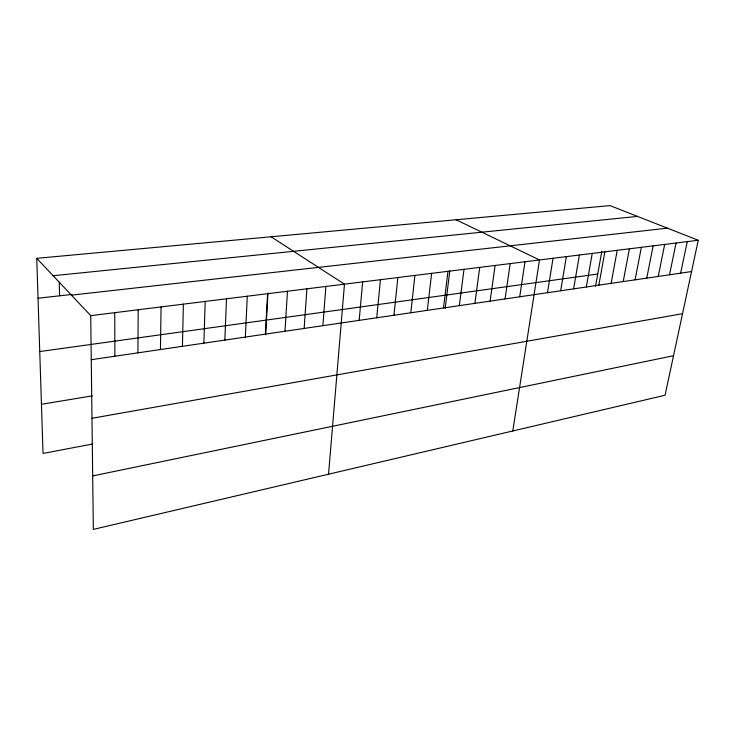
<?xml version="1.0" encoding="UTF-8"?>
<svg xmlns="http://www.w3.org/2000/svg" width="735" height="735" viewBox="0 0 735 735"><rect width="100%" height="100%" fill="white"/><g stroke="black" fill="none" stroke-linecap="round" stroke-linejoin="round"><path stroke-width="1.1" d="M137.932 352.846L138.189 309.757M160.441 349.538L161.066 306.918M182.418 346.314L183.392 304.152M203.88 343.162L205.194 301.442M224.855 340.075L226.481 298.805M245.352 337.071L247.282 296.223M265.381 334.131L267.604 293.697M265.666 334.912L267.972 292.98M284.978 331.255L287.477 291.235M304.134 328.435L306.899 288.827M322.876 325.688L325.89 286.466M328.536 474.204L344.476 284.16L271.068 236.78M359.167 320.359L362.658 281.909M376.743 317.777L380.445 279.695M393.951 315.251L397.865 277.536M410.801 312.77L414.917 275.423M427.311 310.354L431.62 273.346M443.49 307.974L447.973 271.316M445.18 308.388L449.811 270.802M459.338 305.65L464.005 269.332M474.883 303.362L479.707 267.384M490.116 301.129L495.096 265.473M505.055 298.934L510.191 263.599M519.709 296.784L524.983 261.761M512.791 430.967L539.499 259.96L456.086 219.765M547.492 292.705L553.042 258.279M560.676 290.766L566.345 256.634M573.622 288.864L579.4 255.008M586.337 286.999L592.235 253.419M595.561 286.163L601.818 251.232M598.841 285.162L604.841 251.857M611.125 283.361L617.225 250.313M623.207 281.588L629.399 248.807M635.077 279.842L641.361 247.318M646.754 278.124L653.13 245.867M658.229 276.443L664.688 244.424M669.521 274.78L676.062 243.019M680.628 273.154L687.253 241.631M698.25 240.262L665.074 395.237L93.336 529.393L90.727 315.646L36.75 258.325L609.976 205.607L698.25 240.262L90.727 315.646M92.683 475.922L673.536 355.712M92.812 443.968L43.025 453.449L36.75 258.325M91.976 418.288L682.539 313.68M41.445 404.287L92.233 395.88M91.259 359.7L691.552 271.546M39.754 351.56L597.739 274.026M38.036 298.235L71.791 294.45M71.424 295.148L667.426 228.162M53.131 275.726L637.466 216.402M59.259 282.277L59.581 295.819M114.752 312.669L114.88 356.227"/></g></svg>
